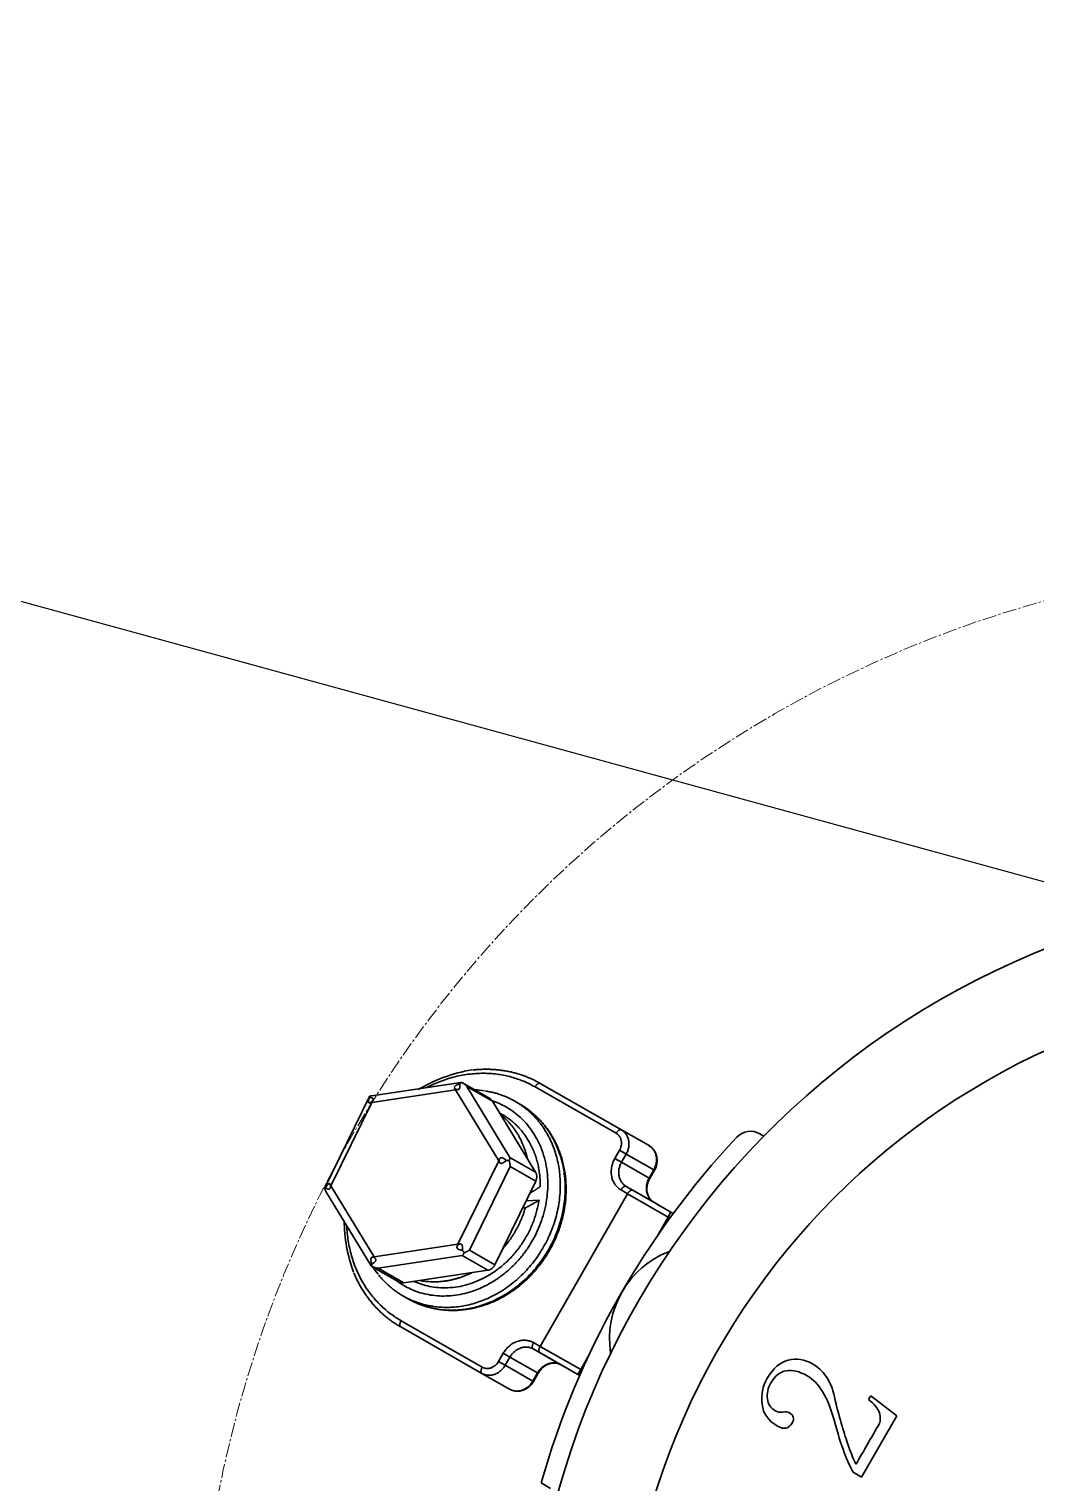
# Model space of a CAD drawing. Header units: millimetres. Extents: x -185079 to -2648, y 85916 to 249201.
# Drawn here: x -53869 to -53815.3, y 133821.3 to 133899 of the extents above; entities that cross this region are included whole.
import ezdxf

# ---------------------------------------------------------------- set-up
doc = ezdxf.new("R2010")
doc.units = ezdxf.units.MM
doc.linetypes.add('CENTER2', pattern=[1.125, 0.75, -0.125, 0.125, -0.125])
for name, color, linetype in [('1', 4, 'Continuous'), ('2', 3, 'Continuous'), ('Default', 7, 'Continuous')]:
    doc.layers.add(name, color=color, linetype=linetype)
doc.layers.add('图层3', color=7, linetype='Continuous', lineweight=35)

msp = doc.modelspace()

# ---------------------------------------------------------------- linework, layer by layer
at = {"layer": '1', "color": 3, "lineweight": -3, "ltscale": 2, "extrusion": (-0.004685415688226648, -0.01745240643729063, 0.9998367168639968), "elevation": 1.311263986281119e-08}
msp.add_lwpolyline([(-89340.74435583597, 116693.2017122206), (-79605.60479144276, 119307.2036772036), (-77739.80294518075, 112358.532017356), (-87474.94250957393, 109744.530052373)], close=True, dxfattribs=at)
at = {"layer": '1', "lineweight": -3, "ltscale": 2, "extrusion": (-0.004685415688226648, -0.01745240643729063, 0.9998367168639968), "elevation": 1.311264075806094e-08}
msp.add_lwpolyline([(-87231.2481748564, 109916.2399077064), (-77857.25883072625, 112433.2686984296), (-79666.37327405855, 119170.8235395233), (-89040.36261818874, 116653.7947488001), (-87231.2481748564, 109916.2399077064)], dxfattribs=at)
at = {"layer": '2', "extrusion": (-0.004685415688226634, -0.01745240643729067, 0.9998367168639968)}
msp.add_line((-55074.3845846472, 134198.8165125783, 1880.802192983407), (-53782.19395281367, 133844.4517788538, 2542.093391512097), dxfattribs=at)
at = {"layer": 'Default', "color": 7, "linetype": 'CENTER2', "lineweight": 13, "extrusion": (-0.004685415688226631, -0.01745240643729066, 0.9998367168639968)}
msp.add_circle((-86653.41111304305, 115310.6741427744, 457.7624739970715), 61.63746783566021, dxfattribs=at)
at = {"layer": '图层3', "extrusion": (-0.004685415688226631, -0.01745240643729066, 0.9998367168639968)}
for p, q in [((-53846.25882419648, 133842.2888349175, 2541.755417189571), (-53850.73730705473, 133841.615760498, 2541.722681522213)), ((-53845.97657481609, 133842.6799123128, 2541.763566217497), (-53850.7344177744, 133841.9648526623, 2541.728788555205)), ((-53843.95561626102, 133838.4964355151, 2541.700013133874), (-53846.25882419648, 133842.2888349175, 2541.755417189571)), ((-53844.42700031827, 133841.816071516, 2541.755749241095), (-53845.88723917714, 133842.6520341289, 2541.763498239604)), ((-53844.28909052299, 133841.6806328405, 2541.754031394506), (-53845.65564327157, 133842.4629617036, 2541.761283232209)), ((-53845.65564327157, 133842.4629617036, 2541.761283232209), (-53843.35243533611, 133838.6705623012, 2541.705879176511)), ((-53837.6820921841, 133839.9613419355, 2541.754982319787), (-53842.01618192773, 133842.4425366829, 2541.777981882331)), ((-53841.73701924994, 133842.6282759599, 2541.782532215867), (-53837.40292950632, 133840.1470812125, 2541.759532653323)), ((-53850.86069251731, 133841.9344753371, 2541.727666564915), (-53853.25420483891, 133837.0209968142, 2541.63068410493)), ((-53850.73730705473, 133841.615760498, 2541.722681522213), (-53852.91258197753, 133837.150286676, 2541.634541799157)), ((-53844.28909052299, 133841.6806328405, 2541.754031394506), (-53841.98588258753, 133837.8882334381, 2541.698627338808)), ((-53842.82915425026, 133841.5257287165, 2541.758169028698), (-53843.0894500119, 133841.6747437381, 2541.759550331118)), ((-53843.77824333696, 133840.9748080949, 2541.744104964773), (-53843.90423128744, 133841.0469341143, 2541.744773540626)), ((-53837.40292950632, 133840.1470812125, 2541.759532653323), (-53835.92792019039, 133839.302662757, 2541.751705272945)), ((-53830.0087570741, 133839.9360578798, 2541.790499616251), (-53829.79596616221, 133839.8132261521, 2541.789352733627)), ((-53837.7510362787, 133838.6212074734, 2541.731266844395), (-53837.50380697884, 133839.0529809109, 2541.739962121747)), ((-53837.14823635595, 133838.8494226059, 2541.738075227552), (-53837.50380697884, 133839.0529809109, 2541.739962121747)), ((-53846.13089118382, 133834.0309616931, 2541.611873410818), (-53843.95561626102, 133838.4964355151, 2541.700013133874)), ((-53843.35243533611, 133838.6705623012, 2541.705879176511), (-53841.98588258753, 133837.8882334381, 2541.698627338808)), ((-53837.39546565581, 133838.4176491684, 2541.729379950199), (-53837.7510362787, 133838.6212074734, 2541.731266844395)), ((-53837.14823635595, 133838.8494226059, 2541.738075227552), (-53837.39546565581, 133838.4176491684, 2541.729379950199)), ((-53837.39546565581, 133838.4176491684, 2541.729379950199), (-53835.92045633989, 133837.573230713, 2541.721552569822)), ((-53835.67322704002, 133838.0050041505, 2541.730247847174), (-53837.14823635595, 133838.8494226059, 2541.738075227552)), ((-53843.34500849497, 133838.1911714747, 2541.69754609015), (-53845.52028341776, 133833.7256976527, 2541.609406367094)), ((-53841.97845574639, 133837.4088426115, 2541.690294252447), (-53843.34500849497, 133838.1911714747, 2541.69754609015)), ((-53835.92045633989, 133837.573230713, 2541.721552569822), (-53835.67322704002, 133838.0050041505, 2541.730247847174)), ((-53835.88559227908, 133837.5532716144, 2541.721367557929), (-53835.92045633989, 133837.573230713, 2541.721552569822)), ((-53835.88558332033, 133837.5532664856, 2541.721367510388), (-53835.63835402046, 133837.9850399232, 2541.73006278774)), ((-53835.63835402046, 133837.9850399232, 2541.73006278774), (-53835.67322704002, 133838.0050041505, 2541.730247847174)), ((-53853.17897562712, 133836.8589727501, 2541.628208471011), (-53850.76370146425, 133832.8820481524, 2541.570108643295)), ((-53852.91258197753, 133837.150286676, 2541.634541799157), (-53850.60937404208, 133833.3578872736, 2541.57913774346)), ((-53841.97845574639, 133837.4088426115, 2541.690294252447), (-53844.15373066919, 133832.9433687896, 2541.602154529392)), ((-53841.74187636605, 133828.577518255, 2541.537249873571), (-53837.07192130406, 133836.7333580011, 2541.701496403057)), ((-53837.0726189495, 133836.7337587717, 2541.701500129317), (-53837.42295779466, 133836.9359888633, 2541.703388356265)), ((-53835.66808827524, 133836.2769087052, 2541.700107578953), (-53837.14309759116, 133837.1213271607, 2541.70793495933)), ((-53837.14309759116, 133837.1213271607, 2541.70793495933), (-53836.79275874601, 133836.919097069, 2541.706046732382)), ((-53837.07192130406, 133836.7333580011, 2541.701496403057), (-53837.0726189495, 133836.7337587717, 2541.701500129317)), ((-53834.90388905508, 133835.4901352976, 2541.689955423008), (-53837.07192130406, 133836.7333580011, 2541.701496403057)), ((-53836.79275874601, 133836.919097069, 2541.706046732382), (-53835.31774943008, 133836.0746786136, 2541.698219352004)), ((-53836.79275874601, 133836.919097069, 2541.706046732382), (-53836.79261024101, 133836.9190119023, 2541.706045941696)), ((-53836.79261024101, 133836.9190119023, 2541.706045941696), (-53834.75466357433, 133835.7502613723, 2541.695195287979)), ((-53842.67724248182, 133835.9743508875, 2541.661980190307), (-53842.52771625811, 133835.9804819131, 2541.662787915858)), ((-53841.80031729768, 133836.38817238, 2541.673312980655), (-53842.48942088568, 133836.3599170576, 2541.669590512705)), ((-53835.31774943008, 133836.0746786136, 2541.698219352004), (-53835.66808827524, 133836.2769087052, 2541.700107578953)), ((-53835.31721282619, 133836.074369454, 2541.698216470168), (-53835.31774943008, 133836.0746786136, 2541.698219352004)), ((-53834.75466357433, 133835.7502613723, 2541.695195287979), (-53835.31721282619, 133836.074369454, 2541.698216470168)), ((-53834.90367912162, 133835.4900132742, 2541.689954276843), (-53835.48251958792, 133834.4790977473, 2541.66959593582)), ((-53834.90367932561, 133835.4900129207, 2541.689954269717), (-53834.90388964923, 133835.490134268, 2541.689955402252)), ((-53834.75466357433, 133835.7502613723, 2541.695195287979), (-53834.90388905508, 133835.4901352976, 2541.689955423008)), ((-53834.75373449465, 133835.7497250691, 2541.695190280503), (-53834.90367912035, 133835.4900132734, 2541.689954276836)), ((-53834.80735153268, 133835.4344089947, 2541.689435098383), (-53834.90367912162, 133835.4900132742, 2541.689954276843)), ((-53834.75466357433, 133835.7502613723, 2541.695195287979), (-53834.75373449465, 133835.7497250691, 2541.695190280503)), ((-53834.75373449465, 133835.7497250691, 2541.695190280503), (-53834.62924623315, 133835.6778652885, 2541.694519324104)), ((-53850.60937404208, 133833.3578872736, 2541.57913774346), (-53846.13089118382, 133834.0309616931, 2541.611873410818)), ((-53845.52028341776, 133833.7256976527, 2541.609406367094), (-53844.15373066919, 133832.9433687896, 2541.602154529392)), ((-53850.73450501261, 133832.8535971925, 2541.569748844341), (-53849.27426615373, 133832.0176345796, 2541.561999845831)), ((-53845.90655120797, 133833.427391682, 2541.602389239107), (-53850.38503406623, 133832.7543172624, 2541.569653571749)), ((-53844.5399984594, 133832.6450628188, 2541.595137401404), (-53845.90655120797, 133833.427391682, 2541.602389239107)), ((-53850.38503406623, 133832.7543172624, 2541.569653571749), (-53849.01848131765, 133831.9719883993, 2541.562401734046)), ((-53844.5399984594, 133832.6450628188, 2541.595137401404), (-53849.01848131765, 133831.9719883993, 2541.562401734046)), ((-53849.05004189032, 133831.2648722281, 2541.54991094129), (-53848.78974612868, 133831.1158572066, 2541.548529638871)), ((-53849.16889218183, 133829.950690871, 2541.526414614539), (-53844.8348024382, 133827.4694961236, 2541.503415051995)), ((-53844.85366935434, 133827.134741825, 2541.497483416039), (-53849.18775909797, 133829.6159365725, 2541.520482978583)), ((-53843.96111484712, 133827.7756201085, 2541.512852782768), (-53843.71388554726, 133828.207393546, 2541.521548060121)), ((-53843.71388554726, 133828.207393546, 2541.521548060121), (-53843.35831492437, 133828.003835241, 2541.519661165925)), ((-53842.11251964566, 133828.4424834953, 2541.533155905749), (-53840.63751032974, 133827.5980650398, 2541.525328525371)), ((-53841.76074316247, 133828.2427641656, 2541.531318241826), (-53842.11251964566, 133828.4424834953, 2541.533155905749)), ((-53842.09435168493, 133828.7776362766, 2541.539091221891), (-53841.74257520174, 133828.5779169468, 2541.537253557969)), ((-53841.76074316247, 133828.2427641656, 2541.531318241826), (-53840.28573384654, 133827.3983457101, 2541.523490861448)), ((-53841.76059452802, 133828.2426792249, 2541.531317455693), (-53841.76074316247, 133828.2427641656, 2541.531318241826)), ((-53839.72087140189, 133827.0770311913, 2541.520529281655), (-53841.76059452802, 133828.2426792249, 2541.531317455693)), ((-53841.74257520174, 133828.5779169468, 2541.537253557969), (-53841.74187636605, 133828.577518255, 2541.537249873571)), ((-53841.74187636605, 133828.577518255, 2541.537249873571), (-53839.5720667878, 133827.337399575, 2541.525771403935)), ((-53843.96111484712, 133827.7756201085, 2541.512852782768), (-53843.60554422424, 133827.5720618035, 2541.510965888573)), ((-53843.35831492437, 133828.003835241, 2541.519661165925), (-53843.60554422424, 133827.5720618035, 2541.510965888573)), ((-53843.60554422424, 133827.5720618035, 2541.510965888573), (-53842.13053490831, 133826.727643348, 2541.503138508195)), ((-53841.88330560845, 133827.1594167856, 2541.511833785548), (-53843.35831492437, 133828.003835241, 2541.519661165925)), ((-53840.63751032974, 133827.5980650398, 2541.525328525371), (-53840.28573384654, 133827.3983457101, 2541.523490861448)), ((-53840.28573384654, 133827.3983457101, 2541.523490861448), (-53840.28519554988, 133827.3980395069, 2541.523488039148)), ((-53840.28519554988, 133827.3980395069, 2541.523488039148), (-53839.72087140189, 133827.0770311913, 2541.520529281655)), ((-53839.57206678511, 133827.3373995734, 2541.525771403921), (-53839.72087140189, 133827.0770311913, 2541.520529281655)), ((-53839.57185585459, 133827.3372792895, 2541.525770292792), (-53839.71993850968, 133827.0765015464, 2541.52052440827)), ((-53839.5720667878, 133827.337399575, 2541.525771403935), (-53839.57185565299, 133827.3372796443, 2541.525770299931)), ((-53839.15335227127, 133828.0681745794, 2541.540489441097), (-53839.57185585459, 133827.3372792895, 2541.525770292792)), ((-53839.57185585459, 133827.3372792895, 2541.525770292792), (-53839.50458703614, 133827.2990877597, 2541.52541888369)), ((-53843.37866003842, 133826.2903233696, 2541.489656035661), (-53844.85366935434, 133827.134741825, 2541.497483416039)), ((-53842.13053490831, 133826.727643348, 2541.503138508195), (-53841.88330560845, 133827.1594167856, 2541.511833785548)), ((-53842.13053490831, 133826.727643348, 2541.503138508195), (-53842.09566188875, 133826.7076791207, 2541.502953448761)), ((-53842.09566188875, 133826.7076791207, 2541.502953448761), (-53841.84843258889, 133827.1394525582, 2541.511648726114)), ((-53841.88330560845, 133827.1594167856, 2541.511833785548), (-53841.84843258889, 133827.1394525582, 2541.511648726114)), ((-53839.71993850968, 133827.0765015464, 2541.52052440827), (-53839.72087140187, 133827.0770311913, 2541.520529281655)), ((-53839.62629532466, 133827.0233360989, 2541.520035220644), (-53839.71993850968, 133827.0765015464, 2541.52052440827)), ((-53824.20618313308, 133825.73272206, 2541.569768656091), (-53824.08556626388, 133825.9420948025, 2541.573988543497)), ((-53824.08556626388, 133825.9420948025, 2541.573988543497), (-53822.6932868119, 133824.8613261613, 2541.561647922879)), ((-53822.6932868119, 133824.8613261613, 2541.561647922879), (-53824.57392534384, 133821.5968205436, 2541.495852127397)), ((-53841.18133870046, 133820.9924569557, 2541.40747746325), (-53841.68552601469, 133821.2834947558, 2541.410194889784)), ((-53824.57392534384, 133821.5968205436, 2541.495852127397), (-53825.02693949651, 133821.8577469992, 2541.498283759376))]:
    msp.add_line(p, q, dxfattribs=at)
msp.add_circle((-86653.41111304305, 115310.6741427744, 457.7624739970715), 38.99160719999999, dxfattribs=at)
for centre, radius, start, end in [((-86653.41111304305, 115310.6741427744, 457.7624739970715), 43.99053119999999, 89.50759527789177, 180.5525709059643), ((-86704.34059512563, 115324.2630953411, 457.7624739970715), 8.131606696462805, 114.4094838874841, 136.0088240297445), ((-86706.36192814988, 115326.4947717065, 457.7624739970715), 4.293945316269975, 95.18131228130339, 102.2955351483634), ((-86653.41111304305, 115310.6741427744, 457.7624739970715), 44.99031600000002, 151.8935243049741, 179.1790876008173), ((-86692.21400039006, 115331.3985913508, 457.7624739970711), 0.9997847999998762, 75.03008309241692, 151.8935243052228), ((-86697.79742798643, 115329.3075922967, 457.7624739970715), 0.9548527799923942, 342.4662120240339, 72.37066809191901), ((-86704.34059512563, 115324.2630953411, 457.7624739970715), 8.131606696462805, 195.1224242296354, 215.082720703333), ((-86692.04526061805, 115321.0043932684, 457.762473997072), 4.998923999999968, 126.0623273414189, 203.9978388426651), ((-86708.83490274986, 115320.4143407705, 457.7624739970715), 1.335577787626161, 169.0572916593893, 170.3053064522693), ((-86701.13411449053, 115316.651553843, 457.7624739970715), 0.9558588618540429, 258.1595266834924, 347.9436343239853)]:
    msp.add_arc(centre, radius, start, end, dxfattribs=at)
at = {"layer": '图层3'}
for points, weights in [([(-53842.01618192773, 133842.4425366829, 2541.777981882331), (-53844.7398493269, 133844.0017912541, 2541.792435472912), (-53847.80834559796, 133842.4046141606, 2541.750176808429)], [1, 0.8931958652940741, 1]), ([(-53841.73701924994, 133842.6282759599, 2541.782532215867), (-53843.38365624629, 133843.5709484259, 2541.791270366857), (-53845.35730996625, 133843.3418032305, 2541.778021680384)], [1, 0.959865769158388, 1]), ([(-53845.93164370521, 133842.6757487804, 2541.763704097283), (-53845.97942358156, 133842.6526765924, 2541.763077461178), (-53846.03002934113, 133842.607534544, 2541.762052347399)], [1, 0.9886295588925822, 1]), ([(-53845.93164370521, 133842.6757487804, 2541.763704097283), (-53845.95315075301, 133842.6834327322, 2541.763737436715), (-53845.9765748161, 133842.6799123128, 2541.763566217497)], [1, 0.9945859280685798, 1]), ([(-53845.65564327157, 133842.4629617036, 2541.761283232209), (-53845.77581867859, 133842.5984113595, 2541.763084377014), (-53845.93164370521, 133842.6757487804, 2541.763704097283)], [1, 0.9659258262877021, 1]), ([(-53843.0894500119, 133841.6747437381, 2541.759550331118), (-53843.82096699925, 133842.0935251234, 2541.763432246744), (-53844.66785178311, 133842.2237962244, 2541.761737506971)], [1, 0.9870910754753369, 1]), ([(-53841.73701924994, 133842.6282759599, 2541.782532215867), (-53841.86716713077, 133842.7027834707, 2541.783222867077), (-53842.01618192773, 133842.4425366829, 2541.777981882331)], [1, 0.7071067811862242, 1]), ([(-53850.86043807751, 133841.9349967186, 2541.727676858114), (-53850.86867360445, 133841.9178676794, 2541.72733927317), (-53850.86115881284, 133841.8814606106, 2541.726738994115)], [1, 0.9886295588741012, 1]), ([(-53850.7344177744, 133841.9648526623, 2541.728788555205), (-53850.80045222851, 133841.9549282966, 2541.728305873459), (-53850.86043807751, 133841.9349967186, 2541.727676858114)], [1, 0.9945859280075634, 1]), ([(-53844.28909052299, 133841.6806328405, 2541.754031394506), (-53844.34168167967, 133841.7672280055, 2541.755296483657), (-53844.42700031828, 133841.816071516, 2541.755749241095)], [1, 0.9751714127043878, 1]), ([(-53841.93484543398, 133834.6459459417, 2541.642271547965), (-53839.3548579273, 133840.0474263305, 2541.748646062177), (-53844.30113747648, 133841.6993032893, 2541.754300837778)], [1, 0.676106786939083, 1]), ([(-53841.80363399097, 133840.5753511871, 2541.74638571848), (-53842.34874427766, 133841.2507019471, 2541.755619653889), (-53843.0894500119, 133841.6747437381, 2541.759550331118)], [1, 0.9867711823690364, 1]), ([(-53841.51314687558, 133840.3885379313, 2541.744486120328), (-53842.0672414775, 133841.0895462465, 2541.754125812819), (-53842.82915425026, 133841.5257287165, 2541.758169028698)], [1, 0.9860188741403642, 1]), ([(-53842.41984522682, 133838.6027844903, 2541.709066383355), (-53842.75163593706, 133840.0824169375, 2541.733338916095), (-53843.85512788372, 133840.9660817882, 2541.74359234996)], [1, 0.9517704932681732, 1]), ([(-53841.73855887118, 133837.1145600991, 2541.68628167583), (-53841.69588978676, 133839.7826951031, 2541.733054611977), (-53843.77824333696, 133840.9748080949, 2541.744104964773)], [1, 0.876672597859654, 1]), ([(-53841.55740723814, 133833.8955839789, 2541.630942531021), (-53839.42536800852, 133837.6288580128, 2541.706098908627), (-53841.80363399097, 133840.5753511871, 2541.74638571848)], [1, 0.8127683339206564, 1]), ([(-53841.30234973531, 133833.7374127876, 2541.629376857881), (-53839.1812734448, 133837.4383870739, 2541.703918060789), (-53841.51314687558, 133840.3885379313, 2541.744486120328)], [1, 0.8149168024739817, 1]), ([(-53837.40292950632, 133840.1470812125, 2541.759532653323), (-53837.53307738714, 133840.2215887232, 2541.760223304533), (-53837.6820921841, 133839.9613419355, 2541.754982319787)], [1, 0.7071067811860867, 1]), ([(-53837.50380697884, 133839.0529809109, 2541.739962121747), (-53837.15610578593, 133839.6602234157, 2541.752191086154), (-53837.6820921841, 133839.9613419355, 2541.754982319787)], [1, 0.7071067811862553, 1]), ([(-53837.14823635595, 133838.849422606, 2541.738075227552), (-53836.65152036608, 133839.7169118984, 2541.755545176704), (-53837.40292950632, 133840.1470812125, 2541.759532653323)], [1, 0.7071067811866167, 1]), ([(-53835.67322704002, 133838.0050041505, 2541.730247847174), (-53835.17651105016, 133838.872493443, 2541.747717796326), (-53835.9279201904, 133839.302662757, 2541.751705272945)], [1, 0.7071067811863682, 1]), ([(-53843.39684817962, 133838.5020235651, 2541.70272916301), (-53843.46496504558, 133838.5124377098, 2541.702591736624), (-53843.54546122093, 133838.5165124052, 2541.702285641842)], [1, 0.9886295589246858, 1]), ([(-53843.39684817962, 133838.5020235651, 2541.70272916301), (-53843.34850332763, 133838.6016600698, 2541.704694896485), (-53843.35243533612, 133838.6705623012, 2541.705879176511)], [1, 0.9659258262966897, 1]), ([(-53843.34500849497, 133838.1911714747, 2541.69754609015), (-53843.34452329545, 133838.3447553001, 2541.700229208964), (-53843.39684817962, 133838.5020235651, 2541.70272916301)], [1, 0.9659258262941846, 1]), ([(-53837.7510362787, 133838.6212074734, 2541.731266844395), (-53838.39477002079, 133837.4969591305, 2541.70862614836), (-53837.42295779465, 133836.9359888633, 2541.703388356265)], [1, 0.7082010560955074, 1]), ([(-53837.39546565581, 133838.4176491684, 2541.729379950199), (-53837.8906454574, 133837.5528427509, 2541.711964030173), (-53837.14309759117, 133837.1213271607, 2541.70793495933)], [1, 0.7082010561034413, 1]), ([(-53841.97845574639, 133837.4088426115, 2541.690294252447), (-53841.85217543005, 133837.6680748773, 2541.695410990563), (-53841.98588258754, 133837.8882334381, 2541.698627338808)], [1, 0.8660254037848901, 1]), ([(-53835.92045633989, 133837.573230713, 2541.721552569821), (-53836.41563614149, 133836.7084242954, 2541.704136649795), (-53835.66808827526, 133836.2769087052, 2541.700107578953)], [1, 0.7082010561017056, 1]), ([(-53853.20772016435, 133837.0643645383, 2541.631658935274), (-53853.24346509137, 133837.0428198837, 2541.631115360608), (-53853.25443692424, 133837.0205194414, 2541.630674684672)], [1, 0.9886295588963898, 1]), ([(-53853.25443692424, 133837.0205194414, 2541.630674684672), (-53853.22699533671, 133836.9380406949, 2541.629363593232), (-53853.17897562712, 133836.8589727501, 2541.628208471011)], [1, 0.9902702378641868, 1]), ([(-53842.29923383483, 133836.7503391086, 2541.6772966807), (-53841.99841204183, 133836.9333066378, 2541.6819001312), (-53841.73855887118, 133837.1145600991, 2541.68628167583)], [1, 0.9977457147174421, 1]), ([(-53837.14309759114, 133837.1213271607, 2541.70793495933), (-53837.27324547196, 133837.1958346715, 2541.708625610541), (-53837.42295779467, 133836.9359888633, 2541.703388356265)], [1, 0.707106781123302, 1]), ([(-53836.79275874601, 133836.919097069, 2541.706046732382), (-53836.92290662682, 133836.9936045798, 2541.706737383592), (-53837.0726189495, 133836.7337587717, 2541.701500129317)], [1, 0.7071067811868061, 1]), ([(-53836.79261024106, 133836.9190119023, 2541.706045941696), (-53836.92275798853, 133836.9935193462, 2541.706736592364), (-53837.0719213039, 133836.733358001, 2541.701496403056)], [1, 0.7071071323656174, 1]), ([(-53848.48177714645, 133832.0526500564, 2541.566324796783), (-53842.86002296862, 133829.4943914555, 2541.548014293333), (-53841.80031729768, 133836.38817238, 2541.673312980655)], [1, 0.5782088800008299, 1]), ([(-53843.74387273491, 133833.7847382446, 2541.61876151752), (-53842.89104601474, 133834.7485859897, 2541.639582227477), (-53842.52771625812, 133835.9804819131, 2541.662787915858)], [1, 0.9686012516901533, 1]), ([(-53842.52771625812, 133835.9804819131, 2541.662787915858), (-53842.14228659643, 133836.1829853753, 2541.668128858856), (-53841.80031729768, 133836.38817238, 2541.673312980655)], [1, 0.9971670478071216, 1]), ([(-53852.07176495549, 133835.0358698401, 2541.601574331394), (-53851.92788612036, 133831.5301693021, 2541.541055671231), (-53849.16889218183, 133829.950690871, 2541.526414614539)], [1, 0.8908474803152987, 1]), ([(-53849.01859703007, 133831.822796059, 2541.559797001216), (-53844.51483294067, 133829.2444655529, 2541.535897033753), (-53841.93484543398, 133834.6459459417, 2541.642271547965)], [1, 0.6761067869390772, 1]), ([(-53847.43726933563, 133830.7106618996, 2541.547794801684), (-53843.68944646775, 133830.1623099449, 2541.555786153416), (-53841.55740723814, 133833.8955839789, 2541.630942531021)], [1, 0.8127683339205898, 1]), ([(-53847.14748395728, 133830.5574268331, 2541.546478030974), (-53843.42342602583, 133830.0364385012, 2541.554835654973), (-53841.30234973531, 133833.7374127876, 2541.629376857881)], [1, 0.8149168024739744, 1]), ([(-53845.90655120798, 133833.427391682, 2541.602389239107), (-53845.84401230071, 133833.4787995638, 2541.603579645505), (-53845.79084702634, 133833.5875462878, 2541.605726989568)], [1, 0.9659258262933379, 1]), ([(-53845.89202257245, 133833.6994163329, 2541.607205583001), (-53845.83975653249, 133833.6373899141, 2541.606367824061), (-53845.79084702634, 133833.5875462878, 2541.605726989568)], [1, 0.9886295589008597, 1]), ([(-53845.79084702634, 133833.5875462878, 2541.605726989568), (-53845.63701201582, 133833.6386612517, 2541.60734011306), (-53845.52028341777, 133833.7256976527, 2541.609406367094)], [1, 0.9659258262853204, 1]), ([(-53850.76370146425, 133832.8820481525, 2541.570108643295), (-53850.74856738205, 133832.8571287853, 2541.569744590392), (-53850.71964139865, 133832.846794226, 2541.569699750399)], [1, 0.9902702378753563, 1]), ([(-53850.72315204416, 133832.9733423995, 2541.571892229717), (-53850.7290065554, 133832.902581001, 2541.570629636052), (-53850.71964139865, 133832.846794226, 2541.569699750399)], [1, 0.9886295588817509, 1]), ([(-53850.71964139865, 133832.846794226, 2541.569699750399), (-53850.56381637204, 133832.7694568051, 2541.56908003013), (-53850.38503406623, 133832.7543172624, 2541.569653571749)], [1, 0.9659258262831548, 1]), ([(-53844.5399984594, 133832.6450628188, 2541.595137401404), (-53844.28001098555, 133832.6841365238, 2541.597037791275), (-53844.15373066919, 133832.9433687896, 2541.602154529391)], [1, 0.8660254037856395, 1]), ([(-53851.6895013598, 133832.5015389929, 2541.559128292528), (-53850.8956753524, 133830.5936904009, 2541.52954631807), (-53849.18775909797, 133829.6159365725, 2541.520482978583)], [1, 0.9570164761150524, 1]), ([(-53850.36540473826, 133832.4012477792, 2541.563582639907), (-53849.23671922697, 133830.9739432498, 2541.543957897563), (-53847.43726933563, 133830.7106618996, 2541.547794801684)], [1, 0.9455686587326948, 1]), ([(-53849.50795079019, 133832.1514151718, 2541.563239931923), (-53849.27470508273, 133831.9694136864, 2541.561156080867), (-53849.01859703007, 133831.822796059, 2541.559797001216)], [1, 0.9980853496810372, 1]), ([(-53849.27426615374, 133832.0176345796, 2541.561999845831), (-53849.15792516024, 133831.9510312836, 2541.561382463148), (-53849.01848131765, 133831.9719883993, 2541.562401734046)], [1, 0.9552489088606486, 1]), ([(-53848.17466074409, 133832.098806802, 2541.568569677629), (-53846.77182106842, 133831.8296525281, 2541.570445481157), (-53845.38381903296, 133832.5182444161, 2541.588969457821)], [1, 0.9517704932681736, 1]), ([(-53848.78974612868, 133831.1158572066, 2541.548529638871), (-53848.02993984029, 133830.680880664, 2541.5444976014), (-53847.14748395728, 133830.5574268331, 2541.546478030974)], [1, 0.9860944725918038, 1]), ([(-53849.16889218183, 133829.950690871, 2541.526414614539), (-53849.31790697879, 133829.6904440832, 2541.521173629793), (-53849.18775909797, 133829.6159365725, 2541.520482978583)], [1, 0.7071067811871881, 1]), ([(-53842.09435168493, 133828.7776362766, 2541.539091221891), (-53843.07015180517, 133829.3316418889, 2541.544188756155), (-53843.71388554726, 133828.207393546, 2541.521548060121)], [1, 0.7082010560978359, 1]), ([(-53842.11251964565, 133828.4424834953, 2541.533155905749), (-53842.86313512277, 133828.8686416586, 2541.537077085952), (-53843.35831492436, 133828.003835241, 2541.519661165925)], [1, 0.7082010560928662, 1]), ([(-53842.09435168493, 133828.7776362766, 2541.539091221891), (-53842.24266752649, 133828.5169910061, 2541.533846556958), (-53842.11251964566, 133828.4424834953, 2541.533155905749)], [1, 0.7071067811707765, 1]), ([(-53841.74257520174, 133828.5779169468, 2541.537253557969), (-53841.89089104329, 133828.3172716763, 2541.532008893036), (-53841.76074316246, 133828.2427641655, 2541.531318241826)], [1, 0.7071067811740035, 1]), ([(-53841.74187636605, 133828.577518255, 2541.537249873571), (-53841.89074228393, 133828.3171866545, 2541.532008106071), (-53841.76059452799, 133828.2426792249, 2541.531317455693)], [1, 0.7071071321502594, 1]), ([(-53844.8348024382, 133827.4694961236, 2541.503415051995), (-53844.98381723516, 133827.2092493358, 2541.498174067249), (-53844.85366935434, 133827.134741825, 2541.497483416039)], [1, 0.7071067811872008, 1]), ([(-53844.85366935434, 133827.134741825, 2541.497483416039), (-53844.1022602141, 133826.704572511, 2541.49349593942), (-53843.60554422424, 133827.5720618035, 2541.510965888573)], [1, 0.707106781186606, 1]), ([(-53844.8348024382, 133827.4694961236, 2541.503415051995), (-53844.30881604003, 133827.1683776037, 2541.500623818361), (-53843.96111484712, 133827.7756201085, 2541.512852782768)], [1, 0.7071067811865909, 1]), ([(-53840.63751032973, 133827.5980650398, 2541.525328525371), (-53841.38812580685, 133828.0242232032, 2541.529249705574), (-53841.88330560845, 133827.1594167856, 2541.511833785548)], [1, 0.7082010560979403, 1]), ([(-53843.37866003843, 133826.2903233696, 2541.489656035661), (-53842.62725089818, 133825.8601540556, 2541.485668559043), (-53842.13053490831, 133826.7276433481, 2541.503138508195)], [1, 0.707106781186582, 1])]:
    msp.add_rational_spline(points, weights, degree=2, dxfattribs=at)
for points, degree in [([(-53846.32569173811, 133842.4152042035, 2541.757309644489), (-53846.32644201155, 133842.4073255832, 2541.757168605234), (-53846.3255660678, 133842.399507814, 2541.757036248897), (-53846.32342463717, 133842.3922662165, 2541.756919880085)], 3), ([(-53846.31883150188, 133842.4388822877, 2541.757755099832), (-53846.3225324894, 133842.4311931435, 2541.757603540351), (-53846.32494155523, 133842.4230818728, 2541.75745066672), (-53846.32569173811, 133842.4152042035, 2541.757309644489)], 3), ([(-53846.32342463717, 133842.3922662165, 2541.756919880085), (-53846.32032942982, 133842.3817992671, 2541.756751681499), (-53846.31461888088, 133842.3722169231, 2541.756611179892), (-53846.30772540563, 133842.3636716925, 2541.75649432477)], 3), ([(-53846.29613705397, 133842.4701515294, 2541.758407262757), (-53846.30533159024, 133842.4606292157, 2541.758197961068), (-53846.3134666269, 133842.450028312, 2541.75797479732), (-53846.31883150188, 133842.4388822877, 2541.757755099832)], 3), ([(-53846.30772540563, 133842.3636716925, 2541.75649432477), (-53846.29460080227, 133842.3474022842, 2541.756271842339), (-53846.27705145941, 133842.3341004949, 2541.756121895588), (-53846.25849130502, 133842.3224203166, 2541.75600499132)], 3), ([(-53846.26590886738, 133842.4962334639, 2541.759004184365), (-53846.27669727678, 133842.488239676, 2541.758814094308), (-53846.28702351725, 133842.479589956, 2541.758614720596), (-53846.29613705397, 133842.4701515294, 2541.758407262757)], 3), ([(-53846.16713509519, 133842.5527739002, 2541.76045398395), (-53846.20153648126, 133842.5366672091, 2541.760011626406), (-53846.23567789923, 133842.5186334248, 2541.759536849215), (-53846.26590886738, 133842.4962334639, 2541.759004184365)], 3), ([(-53846.25882419648, 133842.2888349175, 2541.755417189571), (-53846.25245619868, 133842.3019073467, 2541.755675213767), (-53846.24582067013, 133842.3148053762, 2541.755931447467)], 2), ([(-53846.25849130502, 133842.3224203166, 2541.75600499132), (-53846.2543381192, 133842.3198066557, 2541.755978831778), (-53846.25010960572, 133842.3172715646, 2541.75595439669), (-53846.24582067013, 133842.3148053762, 2541.755931447467)], 3), ([(-53846.06399880429, 133842.5953565252, 2541.761680589907), (-53846.09883714524, 133842.5824892331, 2541.761292729256), (-53846.13342123416, 133842.5685586929, 2541.760887500807), (-53846.16713509519, 133842.5527739002, 2541.76045398395)], 3), ([(-53846.03002934113, 133842.607534544, 2541.7620523474), (-53846.04138351815, 133842.6035804276, 2541.761930119555), (-53846.05270972123, 133842.5995260673, 2541.761806273019), (-53846.06399880429, 133842.5953565252, 2541.761680589907)], 3), ([(-53850.91182001556, 133841.6626118389, 2541.722681525093), (-53850.91201788709, 133841.6512238214, 2541.722481817063), (-53850.91140339055, 133841.6400798305, 2541.722290175485), (-53850.90939247793, 133841.6297829078, 2541.722119863558)], 3), ([(-53850.89671671035, 133841.7621195952, 2541.724489235331), (-53850.90485645614, 133841.7283199844, 2541.723861110132), (-53850.91126908553, 133841.694319285, 2541.723237568458), (-53850.91182001556, 133841.6626118389, 2541.722681525093)], 3), ([(-53850.90939247793, 133841.6297829078, 2541.722119863558), (-53850.90736418626, 133841.6193969953, 2541.721948079732), (-53850.90380916001, 133841.609649909, 2541.721794601335), (-53850.89800058612, 133841.602192829, 2541.721691656119)], 3), ([(-53850.89800058612, 133841.602192829, 2541.721691656119), (-53850.89411497884, 133841.5972044645, 2541.721622791594), (-53850.88910366038, 133841.5931851145, 2541.721576116755), (-53850.88322187931, 133841.5906429589, 2541.721559305865)], 3), ([(-53850.86719682448, 133841.8635594055, 2541.726398228773), (-53850.87843287837, 133841.8296727427, 2541.725754074198), (-53850.88862079028, 133841.7957372233, 2541.725113978601), (-53850.89671671035, 133841.7621195952, 2541.724489235331)], 3), ([(-53850.88322187931, 133841.5906429589, 2541.721559305865), (-53850.87733309832, 133841.5880977777, 2541.721542474968), (-53850.8704449526, 133841.586972861, 2541.721555118354), (-53850.86321690897, 133841.587116602, 2541.72159149931)], 3), ([(-53850.86115881284, 133841.8814606106, 2541.726738994115), (-53850.86320476572, 133841.8754932551, 2541.726625244688), (-53850.86521846731, 133841.8695259061, 2541.726511646512), (-53850.86719682448, 133841.8635594055, 2541.726398228773)], 3), ([(-53850.86321690897, 133841.587116602, 2541.72159149931), (-53850.85327868575, 133841.5873142392, 2541.72164152143), (-53850.84246656921, 133841.5898174756, 2541.721735883597), (-53850.83175291828, 133841.5935366224, 2541.721851008365)], 3), ([(-53850.83175291828, 133841.5935366224, 2541.721851008365), (-53850.8119484144, 133841.6004115765, 2541.722063819939), (-53850.7918209104, 133841.611380406, 2541.722349604798), (-53850.77235540342, 133841.6235073339, 2541.722652502322)], 3), ([(-53850.77235540342, 133841.6235073339, 2541.722652502322), (-53850.76502489598, 133841.6280742089, 2541.722766570379), (-53850.757740585, 133841.6328565047, 2541.722884182179), (-53850.75050789434, 133841.6377926836, 2541.723004238144)], 3), ([(-53850.73730705473, 133841.615760498, 2541.722681522213), (-53850.7440495694, 133841.6268625388, 2541.722843714542), (-53850.75050789434, 133841.6377926836, 2541.723004238144)], 2), ([(-53843.95561626102, 133838.4964355151, 2541.700013133874), (-53843.94250574856, 133838.4984059034, 2541.700108965741), (-53843.92913627277, 133838.5002159989, 2541.700203213204)], 2), ([(-53843.92763964037, 133838.5169202496, 2541.700501803676), (-53843.92824587083, 133838.5113600173, 2541.700401907489), (-53843.92873932865, 133838.5057897996, 2541.700302365476), (-53843.92913627277, 133838.5002159989, 2541.700203213204)], 3), ([(-53843.91040727957, 133838.5902120645, 2541.701861885069), (-53843.92014508798, 133838.5668953214, 2541.701409252204), (-53843.92493045967, 133838.541768348, 2541.700948229319), (-53843.92763964037, 133838.5169202496, 2541.700501803676)], 3), ([(-53843.88987332931, 133838.6246322703, 2541.702558924397), (-53843.89861719633, 133838.6143956133, 2541.702339265581), (-53843.90529266091, 133838.6024587882, 2541.702099622803), (-53843.91040727957, 133838.5902120645, 2541.701861885069)], 3), ([(-53843.86862821408, 133838.6430363895, 2541.702979731473), (-53843.87662981137, 133838.6380797852, 2541.702855715742), (-53843.88382385264, 133838.6317145391, 2541.70271089616), (-53843.88987332931, 133838.6246322703, 2541.702558924397)], 3), ([(-53843.84246277511, 133838.6538193086, 2541.703290566072), (-53843.85163665486, 133838.651633849, 2541.703209427855), (-53843.86062758264, 133838.6479923954, 2541.703103732234), (-53843.86862821408, 133838.6430363895, 2541.702979731473)], 3), ([(-53843.80164550793, 133838.6558763882, 2541.703517750022), (-53843.81512410927, 133838.6572904318, 2541.703479269351), (-53843.82916450877, 133838.6569873056, 2541.703408182354), (-53843.84246277511, 133838.6538193086, 2541.703290566072)], 3), ([(-53843.76240848663, 133838.6474974968, 2541.7035553661), (-53843.775135217, 133838.6514263694, 2541.70356430582), (-53843.78828564673, 133838.6544748018, 2541.703555891697), (-53843.80164550793, 133838.6558763882, 2541.703517750022)], 3), ([(-53843.66201198334, 133838.5996736712, 2541.703191065126), (-53843.69351714338, 133838.6188753162, 2541.703378595887), (-53843.72674601166, 133838.6364881239, 2541.703530315478), (-53843.76240848663, 133838.6474974968, 2541.7035553661)], 3), ([(-53843.57301752625, 133838.5380889783, 2541.702533132631), (-53843.60163537124, 133838.5599545818, 2541.702780693954), (-53843.63113646613, 133838.5808557786, 2541.70300728224), (-53843.66201198334, 133838.5996736712, 2541.703191065126)], 3), ([(-53843.54546122093, 133838.5165124052, 2541.702285641842), (-53843.55456218224, 133838.5238051122, 2541.702370289163), (-53843.56374414467, 133838.5310036061, 2541.702452912384), (-53843.57301752625, 133838.5380889783, 2541.702533132631)], 3), ([(-53852.93851072121, 133837.1461906137, 2541.634348794557), (-53852.92569249, 133837.1483162876, 2541.634445967291), (-53852.91258197753, 133837.150286676, 2541.634541799157)], 2), ([(-53846.13089118382, 133834.0309616931, 2541.611873410818), (-53846.12414866916, 133834.0198596523, 2541.61171121849), (-53846.11713909962, 133834.0086139291, 2541.611547769617)], 2), ([(-53846.10270610171, 133834.0175511129, 2541.611771406092), (-53846.10757142294, 133834.0146651704, 2541.61169823145), (-53846.11238117425, 133834.0116802964, 2541.611623590343), (-53846.11713909962, 133834.0086139291, 2541.611547769617)], 3), ([(-53846.03338950713, 133834.0479598979, 2541.612627029334), (-53846.05781682974, 133834.0418084486, 2541.612405183358), (-53846.08096348833, 133834.0304480891, 2541.612098415938), (-53846.10270610171, 133834.0175511129, 2541.611771406092)], 3), ([(-53845.9939128129, 133834.0519287223, 2541.612881301113), (-53846.00711387699, 133834.0529387314, 2541.612837068506), (-53846.02055947037, 133834.0511908422, 2541.61274355017), (-53846.03338950713, 133834.0479598979, 2541.612627029334)], 3), ([(-53845.96712518475, 133834.0455197353, 2541.61289496227), (-53845.9755991198, 133834.049141676, 2541.612918473783), (-53845.98477960799, 133834.0512299438, 2541.612911903605), (-53845.9939128129, 133834.0519287223, 2541.612881301113)], 3), ([(-53845.94385543698, 133834.0303549337, 2541.612739303015), (-53845.95070816171, 133834.0366485496, 2541.612817046587), (-53845.95865227257, 133834.0418982317, 2541.612871453595), (-53845.96712518475, 133834.0455197353, 2541.61289496227)], 3), ([(-53845.91964421396, 133833.9976572611, 2541.612282014919), (-53845.9259249391, 133834.0097366732, 2541.612463431543), (-53845.93392186893, 133834.0212318383, 2541.61262660754), (-53845.94385543698, 133834.0303549337, 2541.612739303015)], 3), ([(-53845.90484940371, 133833.9598840598, 2541.611692005155), (-53845.90865737978, 133833.972877067, 2541.611900956565), (-53845.91341881907, 133833.985684263, 2541.612102196491), (-53845.91964421396, 133833.9976572611, 2541.612282014919)], 3), ([(-53845.88854179445, 133833.8471129479, 2541.609799976867), (-53845.8902466753, 133833.8850553416, 2541.610454281706), (-53845.89417880351, 133833.9234754316, 2541.611106487571), (-53845.90484940371, 133833.9598840598, 2541.611692005155)], 3), ([(-53845.89202257245, 133833.6994163329, 2541.607205583), (-53845.8911092121, 133833.7114302014, 2541.60741956833), (-53845.89031470499, 133833.7234557557, 2541.607633200671), (-53845.88966036704, 133833.7354900282, 2541.60784632833)], 3), ([(-53845.88966036704, 133833.7354900282, 2541.60784632833), (-53845.88764106675, 133833.7726280389, 2541.608504044642), (-53845.88687098629, 133833.8099288476, 2541.609158748565), (-53845.88854179445, 133833.8471129479, 2541.609799976867)], 3), ([(-53850.72315204416, 133832.9733423994, 2541.571892229717), (-53850.71447757789, 133832.978830606, 2541.572028677888), (-53850.70585084186, 133832.9844303666, 2541.572166849592), (-53850.69728448588, 133832.9901586249, 2541.572306981304)], 3), ([(-53850.69728448588, 133832.9901586249, 2541.572306981304), (-53850.67084853628, 133833.0078361472, 2541.572739430632), (-53850.6448902745, 133833.0267048309, 2541.573190433457), (-53850.62019471741, 133833.0476524535, 2541.573671807432)], 3), ([(-53850.67657245576, 133832.8188504384, 2541.569413813273), (-53850.591752025, 133832.6912360711, 2541.567583755626), (-53850.5015270826, 133832.5730827052, 2541.565944168707), (-53850.39522498044, 133832.4359442739, 2541.564048533076)], 3), ([(-53850.60862422768, 133833.3236820432, 2541.578544196153), (-53850.61298922343, 133833.3264169618, 2541.5785714797), (-53850.61739329692, 133833.3290525582, 2541.578596846426), (-53850.62182632385, 133833.3316012365, 2541.578620560294)], 3), ([(-53850.62019471741, 133833.0476524535, 2541.573671807432), (-53850.59499554511, 133833.0690272599, 2541.574162998042), (-53850.57054348294, 133833.0926080403, 2541.574689193399), (-53850.55079070152, 133833.1210065899, 2541.575277462475)], 3), ([(-53850.55368986075, 133833.2791673592, 2541.5780246133), (-53850.56994428577, 133833.2972285386, 2541.578263704646), (-53850.58911751673, 133833.311459977, 2541.578422268827), (-53850.60862422768, 133833.3236820432, 2541.578544196153)], 3), ([(-53850.53150360435, 133833.2468591206, 2541.577564633517), (-53850.53732279113, 133833.2588855032, 2541.577747287348), (-53850.54515249979, 133833.2696810311, 2541.577899034627), (-53850.55368986075, 133833.2791673592, 2541.5780246133)], 3), ([(-53850.55079070152, 133833.1210065899, 2541.575277462475), (-53850.54374160234, 133833.1311410712, 2541.575487395799), (-53850.53728986192, 133833.1420088783, 2541.575707330185), (-53850.53213446604, 133833.1537132752, 2541.575935792552)], 3), ([(-53850.53213446604, 133833.1537132752, 2541.575935792552), (-53850.52693324989, 133833.1655216987, 2541.576166285454), (-53850.52298134723, 133833.1785173775, 2541.576411647692), (-53850.52161682561, 133833.191953538, 2541.576652573716)], 3), ([(-53850.52268567945, 133833.2201708951, 2541.577140106084), (-53850.52438062841, 133833.2294493648, 2541.577294121315), (-53850.52747757851, 133833.2385386235, 2541.577438263789), (-53850.53150360435, 133833.2468591206, 2541.577564633517)], 3), ([(-53850.52161682561, 133833.191953538, 2541.576652573716), (-53850.52067550312, 133833.2012225447, 2541.576818777815), (-53850.52099093508, 133833.2108935454, 2541.576986109443), (-53850.52268567945, 133833.2201708951, 2541.577140106084)], 3), ([(-53827.4764566093, 133827.0017313894, 2541.576594446567), (-53827.8952810146, 133827.2429652823, 2541.578842559151), (-53828.26996440891, 133827.333578969, 2541.57866841015), (-53828.59804522346, 133827.2778453626, 2541.576158119716)], 3), ([(-53826.47087669258, 133826.9688483879, 2541.5807327947), (-53826.26527295356, 133826.68184708, 2541.576686609537), (-53826.11584309785, 133826.3204801622, 2541.571079112596), (-53826.02188353067, 133825.8907736767, 2541.56401878716)], 3), ([(-53826.02188353067, 133825.8907736767, 2541.56401878716), (-53825.78953555118, 133824.8281737024, 2541.546559656614), (-53825.52549063082, 133824.0057685391, 2541.533441725723), (-53825.32444700687, 133823.4062601723, 2541.523919280139)], 3), ([(-53823.62501966585, 133825.0223965562, 2541.560093179281), (-53823.70740690001, 133825.2604610118, 2541.563862573957), (-53823.89991035256, 133825.4937175296, 2541.56703202033), (-53824.20618313308, 133825.73272206, 2541.569768656091)], 3), ([(-53823.67991695477, 133824.354057164, 2541.548169885079), (-53823.55930008558, 133824.5634299065, 2541.552389772485), (-53823.54385013488, 133824.7878507508, 2541.556379497169), (-53823.62501966585, 133825.0223965562, 2541.560093179281)], 3), ([(-53824.87131623417, 133822.2859672177, 2541.50648773192), (-53824.47418314104, 133822.9753305332, 2541.520381782973), (-53824.0770500479, 133823.6646938486, 2541.534275834026), (-53823.67991695477, 133824.354057164, 2541.548169885079)], 3), ([(-53825.02693949651, 133821.8577469992, 2541.498283759376), (-53825.16742777389, 133822.0980055127, 2541.5018191799), (-53825.32590144029, 133822.4453655339, 2541.507139801934), (-53825.49989892692, 133822.9040999757, 2541.51433174563)], 3), ([(-53825.32444700687, 133823.4062601723, 2541.523919280139), (-53825.12444277885, 133822.809851265, 2541.514446065617), (-53824.97296384193, 133822.4355656486, 2541.508622671841), (-53824.87131623417, 133822.2859672177, 2541.50648773192)], 3)]:
    msp.add_open_spline(points, degree=degree, dxfattribs=at)
for points, knots in [([(-53846.24582067013, 133842.3148053762, 2541.755931447467), (-53846.22708486637, 133842.3081007951, 2541.755902216649), (-53846.20778823048, 133842.302459438, 2541.75589417284), (-53846.16689096847, 133842.2956731671, 2541.755967368706), (-53846.1449799682, 133842.294480569, 2541.756049230511), (-53846.10169434734, 133842.3037371266, 2541.756413650347), (-53846.08079087569, 133842.3156093534, 2541.75671884056), (-53846.05191271017, 133842.3478205351, 2541.757416423309), (-53846.04304789949, 133842.3667544223, 2541.757788461274), (-53846.02464253132, 133842.4232359979, 2541.758860612554), (-53846.02227529245, 133842.460628821, 2541.759524407184), (-53846.02225687816, 133842.5349086954, 2541.760821067743), (-53846.02539482073, 133842.5713947029, 2541.761443235399), (-53846.03002934113, 133842.607534544, 2541.7620523474)], [0, 0, 0, 0, 0.1249999999999988, 0.1249999999999988, 0.2499999999999977, 0.2499999999999977, 0.3749999999999965, 0.3749999999999965, 0.4999999999999953, 0.4999999999999953, 0.7499999999999977, 0.7499999999999977, 1, 1, 1, 1]), ([(-53850.75050789434, 133841.6377926836, 2541.723004238144), (-53850.73369895344, 133841.652380218, 2541.723337637037), (-53850.71742808784, 133841.6676313934, 2541.723680098437), (-53850.68719841026, 133841.7009602673, 2541.724403524219), (-53850.67301349105, 133841.7192886713, 2541.72478992431), (-53850.65454100129, 133841.7578742479, 2541.725550010879), (-53850.65170712521, 133841.7780332972, 2541.725915172312), (-53850.66078989129, 133841.8091912871, 2541.726416479536), (-53850.67101512858, 133841.8206477951, 2541.726568538511), (-53850.70636254774, 133841.8480103816, 2541.726880515081), (-53850.73568050427, 133841.8577989127, 2541.726913987156), (-53850.79674802111, 133841.8731768697, 2541.726896239912), (-53850.82864318027, 133841.8780175709, 2541.726831269109), (-53850.86115881284, 133841.8814606106, 2541.726738994115)], [0, 0, 0, 0, 0.1250000000000011, 0.1250000000000011, 0.2500000000000021, 0.2500000000000021, 0.3750000000000032, 0.3750000000000032, 0.5000000000000042, 0.5000000000000042, 0.7500000000000021, 0.7500000000000021, 1, 1, 1, 1]), ([(-53847.10146549819, 133830.5526035068, 2541.546609489399), (-53846.98877731042, 133830.5342917219, 2541.546817929724), (-53846.69776117774, 133830.4885100642, 2541.547382553373), (-53846.14920242014, 133830.4909667742, 2541.54999608143), (-53845.50792565851, 133830.563242398, 2541.554262809875), (-53844.86432402291, 133830.719447706, 2541.560005447275), (-53844.2353083092, 133830.9533808985, 2541.567036492573), (-53843.6275571793, 133831.2630144836, 2541.575289257963), (-53843.0502310624, 133831.6437927671, 2541.584641295204), (-53842.5113550899, 133832.0904996225, 2541.594963948255), (-53842.01861002311, 133832.5968643676, 2541.606111767308), (-53841.57896752434, 133833.1558006936, 2541.617928388557), (-53841.19866509989, 133833.7594865698, 2541.630248046368), (-53840.88311612338, 133834.3994834466, 2541.642898075642), (-53840.63685008415, 133835.0668469167, 2541.655701123449), (-53840.46345437339, 133835.7522309646, 2541.668477241526), (-53840.36552075212, 133836.4460273151, 2541.681046569504), (-53840.34460240741, 133837.1383760442, 2541.693229721366), (-53840.40114106817, 133837.8196568282, 2541.704856701867), (-53840.53450874884, 133838.4792335893, 2541.715744798397), (-53840.74264949738, 133839.1107948808, 2541.725793477599), (-53841.02328692129, 133839.6932307488, 2541.734644927394), (-53841.28345303846, 133840.1211804004, 2541.74089571289), (-53841.44673050632, 133840.3102775605, 2541.743431304594), (-53841.48525314243, 133840.3546585806, 2541.744025462648)], [0, 0, 0, 0, 0.02350353713391656, 0.07123120161941619, 0.1190565843555698, 0.1669899636663908, 0.2150287232758039, 0.2631612856308085, 0.3113716199105258, 0.3596430645916086, 0.4079608316550207, 0.4563131331156068, 0.5046912006492129, 0.5530885583993388, 0.6014988523078223, 0.6499155114649879, 0.6983304908539791, 0.7467323360699557, 0.7951053479429019, 0.8434295557498187, 0.891681956522966, 0.9398393795986739, 0.9878829320880901, 1, 1, 1, 1]), ([(-53843.92913627277, 133838.5002159989, 2541.700203213204), (-53843.92693006968, 133838.4787639657, 2541.699839101125), (-53843.92340757097, 133838.4575870644, 2541.699485959947), (-53843.91089215031, 133838.4164140639, 2541.698825924183), (-53843.90179803851, 133838.3961098869, 2541.698514126217), (-53843.87258889774, 133838.364264225, 2541.698095131333), (-53843.85132464847, 133838.354148516, 2541.698018207155), (-53843.80670041213, 133838.351387076, 2541.698179122754), (-53843.78427676483, 133838.3569560247, 2541.698381411448), (-53843.72114610334, 133838.3807063358, 2541.699091820921), (-53843.6839397687, 133838.4051498668, 2541.69969284464), (-53843.61214095759, 133838.4579188375, 2541.700950402778), (-53843.57830777881, 133838.4866582393, 2541.701610604805), (-53843.54546122093, 133838.5165124052, 2541.702285641842)], [0, 0, 0, 0, 0.125, 0.125, 0.25, 0.25, 0.375, 0.375, 0.5, 0.5, 0.75, 0.75, 1, 1, 1, 1]), ([(-53835.66785576816, 133836.2767750462, 2541.70010633547), (-53835.69992367963, 133836.2969334947, 2541.700307930328), (-53835.7892791312, 133836.3550707326, 2541.700903994925), (-53835.92479079765, 133836.5089162793, 2541.70295437624), (-53836.02425820496, 133836.7491155953, 2541.706680994672), (-53836.05180252961, 133837.02256337, 2541.711325018055), (-53836.00559972412, 133837.306239841, 2541.716493178346), (-53835.92991093937, 133837.4644574045, 2541.719609597848), (-53835.88558332033, 133837.5532664856, 2541.721367510387)], [0, 0, 0, 0, 0.08379726751546573, 0.2763978004044816, 0.4660961375926467, 0.6503712509146634, 0.8312123367020241, 1, 1, 1, 1]), ([(-53852.93851072121, 133837.1461906137, 2541.634348794557), (-53852.94013971635, 133837.1670851677, 2541.634705880593), (-53852.94263000328, 133837.1875323745, 2541.635051121898), (-53852.95137417062, 133837.2265417148, 2541.635691063192), (-53852.95766053181, 133837.245312622, 2541.635989255168), (-53852.9780799472, 133837.2724148482, 2541.636366642407), (-53852.99295545911, 133837.2789731348, 2541.636411409643), (-53853.02430491924, 133837.2742059167, 2541.636181287388), (-53853.0400721071, 133837.2648396895, 2541.635943909595), (-53853.08462340075, 133837.2302484511, 2541.635131335234), (-53853.1107615448, 133837.199482876, 2541.634471826155), (-53853.16124573744, 133837.1342895362, 2541.633097281625), (-53853.18488369466, 133837.0997811508, 2541.632384157159), (-53853.20772016435, 133837.0643645383, 2541.631658935274)], [0, 0, 0, 0, 0.1250000000000001, 0.1250000000000001, 0.2500000000000002, 0.2500000000000002, 0.3750000000000003, 0.3750000000000003, 0.5000000000000004, 0.5000000000000004, 0.7500000000000002, 0.7500000000000002, 1, 1, 1, 1]), ([(-53853.20772016435, 133837.0643645383, 2541.631658935274), (-53853.18399698252, 133837.0430894434, 2541.631398744154), (-53853.15960305886, 133837.0232420413, 2541.631166616997), (-53853.10827957286, 133836.9893488353, 2541.630815513527), (-53853.0813161389, 133836.9743401181, 2541.630679888046), (-53853.03611530198, 133836.9665790928, 2541.630756236654), (-53853.0203003956, 133836.9666377992, 2541.630831372901), (-53852.98889585358, 133836.9805986696, 2541.631222230841), (-53852.97423376644, 133836.9960335521, 2541.631560359867), (-53852.94479621216, 133837.0551842212, 2541.632730799677), (-53852.94047703552, 133837.1022043635, 2541.633571788768), (-53852.93851072121, 133837.1461906137, 2541.634348794557)], [0, 0, 0, 0, 0.2500000000000006, 0.2500000000000006, 0.5000000000000012, 0.5000000000000012, 0.6250000000000001, 0.6250000000000001, 0.7499999999999989, 0.7499999999999989, 1, 1, 1, 1]), ([(-53846.11713909962, 133834.0086139291, 2541.611547769617), (-53846.13338936, 133833.9937065592, 2541.611211405992), (-53846.14866676881, 133833.9778866462, 2541.61086367265), (-53846.17520077393, 133833.942442061, 2541.610120635173), (-53846.18664963166, 133833.922547307, 2541.60971971572), (-53846.19633010207, 133833.8789284446, 2541.608912972849), (-53846.19277467078, 133833.8551116225, 2541.608513905502), (-53846.1703652952, 133833.8163243689, 2541.607941878425), (-53846.15347285925, 133833.8010509999, 2541.60775443886), (-53846.09936969179, 133833.7629510574, 2541.607342931817), (-53846.05900945678, 133833.7468410044, 2541.607250862069), (-53845.97651617997, 133833.719197154, 2541.607154909981), (-53845.93446909643, 133833.7085446438, 2541.607166007922), (-53845.89202257245, 133833.6994163329, 2541.607205583)], [0, 0, 0, 0, 0.1249999999999989, 0.1249999999999989, 0.2499999999999979, 0.2499999999999979, 0.3749999999999968, 0.3749999999999968, 0.4999999999999958, 0.4999999999999958, 0.7499999999999979, 0.7499999999999979, 1, 1, 1, 1]), ([(-53850.62182632385, 133833.3316012365, 2541.578620560294), (-53850.64000344701, 133833.3379859822, 2541.578646826381), (-53850.65830662616, 133833.3430586017, 2541.578649598247), (-53850.69550821571, 133833.3477291612, 2541.578556790686), (-53850.7146831545, 133833.3473554093, 2541.578460409519), (-53850.74917675601, 133833.3330655659, 2541.578049333381), (-53850.7636909203, 133833.3175355663, 2541.577710237254), (-53850.77924247633, 133833.2776951209, 2541.576941934652), (-53850.78144008835, 133833.2549443727, 2541.576534516098), (-53850.78108970822, 133833.1877254411, 2541.575362834344), (-53850.77241466862, 133833.1440110961, 2541.574640442041), (-53850.75100732292, 133833.0574653283, 2541.57323008215), (-53850.73771745599, 133833.0151675119, 2541.572554041632), (-53850.72315204416, 133832.9733423994, 2541.571892229717)], [0, 0, 0, 0, 0.125, 0.125, 0.25, 0.25, 0.375, 0.375, 0.5, 0.5, 0.75, 0.75, 1, 1, 1, 1]), ([(-53841.84843258889, 133827.1394525582, 2541.511648726114), (-53841.82208089497, 133827.1825434447, 2541.512524377397), (-53841.75206074837, 133827.2944286016, 2541.51480548859), (-53841.58538377623, 133827.470579476, 2541.518661325737), (-53841.35620484126, 133827.615504664, 2541.522265006019), (-53841.10937808781, 133827.6907662962, 2541.524735391929), (-53840.87157413077, 133827.6920917114, 2541.525872919744), (-53840.71420113552, 133827.6402401914, 2541.525705316476), (-53840.6454743162, 133827.6024847093, 2541.525368351154), (-53840.63727734609, 133827.5979322131, 2541.52532729865)], [0, 0, 0, 0, 0.08581549838839274, 0.2631955536296094, 0.4406450398305807, 0.6184408718902048, 0.7982461429039251, 0.9792625842782116, 1, 1, 1, 1]), ([(-53829.88511123112, 133825.4981770893, 2541.539062129274), (-53829.93710985762, 133825.9994215668, 2541.547567805272), (-53829.85555291842, 133826.4485752188, 2541.555790088084), (-53829.30416151639, 133827.405707756, 2541.575081001942), (-53828.92435663885, 133827.7389485068, 2541.582677639101), (-53828.48721239121, 133827.8456783907, 2541.586589173618)], [0.4314383355393077, 0.4314383355393077, 0.4314383355393077, 0.4314383355393077, 0.499400367134347, 0.499400367134347, 0.5951318309940262, 0.5951318309940262, 0.5951318309940262, 0.5951318309940262]), ([(-53828.48721239121, 133827.8456783907, 2541.586589173618), (-53828.04676002495, 133827.9532159603, 2541.590530308938), (-53827.62512675115, 133827.8897542971, 2541.591398419102), (-53826.91996321163, 133827.4835951919, 2541.587613331588), (-53826.67909504562, 133827.2594994234, 2541.58483043424), (-53826.47087669258, 133826.9688483879, 2541.5807327947)], [0.5951318309940262, 0.5951318309940262, 0.5951318309940262, 0.5951318309940262, 0.6728893489917632, 0.6728893489917632, 0.7247276943235881, 0.7247276943235881, 0.7247276943235881, 0.7247276943235881]), ([(-53828.59804522346, 133827.2778453626, 2541.576158119716), (-53828.929224539, 133827.22158539, 2541.573624121289), (-53829.20216782382, 133826.9998274064, 2541.568474217186), (-53829.57878784397, 133826.3460717002, 2541.55529783406), (-53829.63970876289, 133826.0624802999, 2541.550062186957), (-53829.60582234982, 133825.7754984219, 2541.545211642502)], [0.06527448334439513, 0.06527448334439513, 0.06527448334439513, 0.06527448334439513, 0.1280547491415306, 0.1280547491415306, 0.1744265363780513, 0.1744265363780513, 0.1744265363780513, 0.1744265363780513]), ([(-53825.49989892692, 133822.9040999757, 2541.51433174563), (-53825.6725428263, 133823.3592657621, 2541.521467740683), (-53825.85422086446, 133823.9390275361, 2541.530736255062), (-53826.21121434794, 133825.2657207752, 2541.552221089931), (-53826.41564117498, 133825.770435486, 2541.560073033626), (-53826.89991294529, 133826.5501493748, 2541.571413754517), (-53827.17302260138, 133826.8269598956, 2541.57496571194), (-53827.4764566093, 133827.0017313894, 2541.576594446567)], [0.1981641224558528, 0.1981641224558528, 0.1981641224558528, 0.1981641224558528, 0.4857190578509948, 0.4857190578509948, 0.7428595289254983, 0.7428595289254983, 1, 1, 1, 1]), ([(-53829.60582234982, 133825.7754984219, 2541.545211642502), (-53829.5720543517, 133825.4895193926, 2541.540378048114), (-53829.43196097082, 133825.2770073069, 2541.53732509805), (-53829.06014746816, 133825.0628506877, 2541.535329324634), (-53828.92014138318, 133825.0391174198, 2541.535571148189), (-53828.6385581598, 133825.0931790233, 2541.537834357262), (-53828.52419438536, 133825.0842151774, 2541.538213820363), (-53828.31478218272, 133824.963598231, 2541.537089764071), (-53828.24226507718, 133824.8819948622, 2541.536005184602), (-53828.22116870033, 133824.7901736642, 2541.53450128347)], [0.1744265363780513, 0.1744265363780513, 0.1744265363780513, 0.1744265363780513, 0.2099279350183859, 0.2099279350183859, 0.2316232341874795, 0.2316232341874795, 0.253318533356573, 0.253318533356573, 0.2799445823368237, 0.2799445823368237, 0.2799445823368237, 0.2799445823368237]), ([(-53828.22116870033, 133824.7901736642, 2541.53450128347), (-53828.20013012176, 133824.6986040312, 2541.533001502614), (-53828.21511395129, 133824.5932016414, 2541.531091459919), (-53828.36280807683, 133824.3368268546, 2541.52592425085), (-53828.46954604878, 133824.2503468171, 2541.523914526163), (-53828.72548696164, 133824.1815157916, 2541.521513677544), (-53828.88258792029, 133824.2150953408, 2541.521363613686), (-53829.5621091493, 133824.6064850241, 2541.525011061654), (-53829.83299833284, 133824.9958310809, 2541.530537761268), (-53829.88511123112, 133825.4981770893, 2541.539062129274)], [0.2799445823368237, 0.2799445823368237, 0.2799445823368237, 0.2799445823368237, 0.3027637250786204, 0.3027637250786204, 0.3306537884297053, 0.3306537884297053, 0.3585438517807904, 0.3585438517807904, 0.4314383355393077, 0.4314383355393077, 0.4314383355393077, 0.4314383355393077])]:
    msp.add_open_spline(points, degree=3, knots=knots, dxfattribs=at)

doc.saveas('drawing.dxf')
